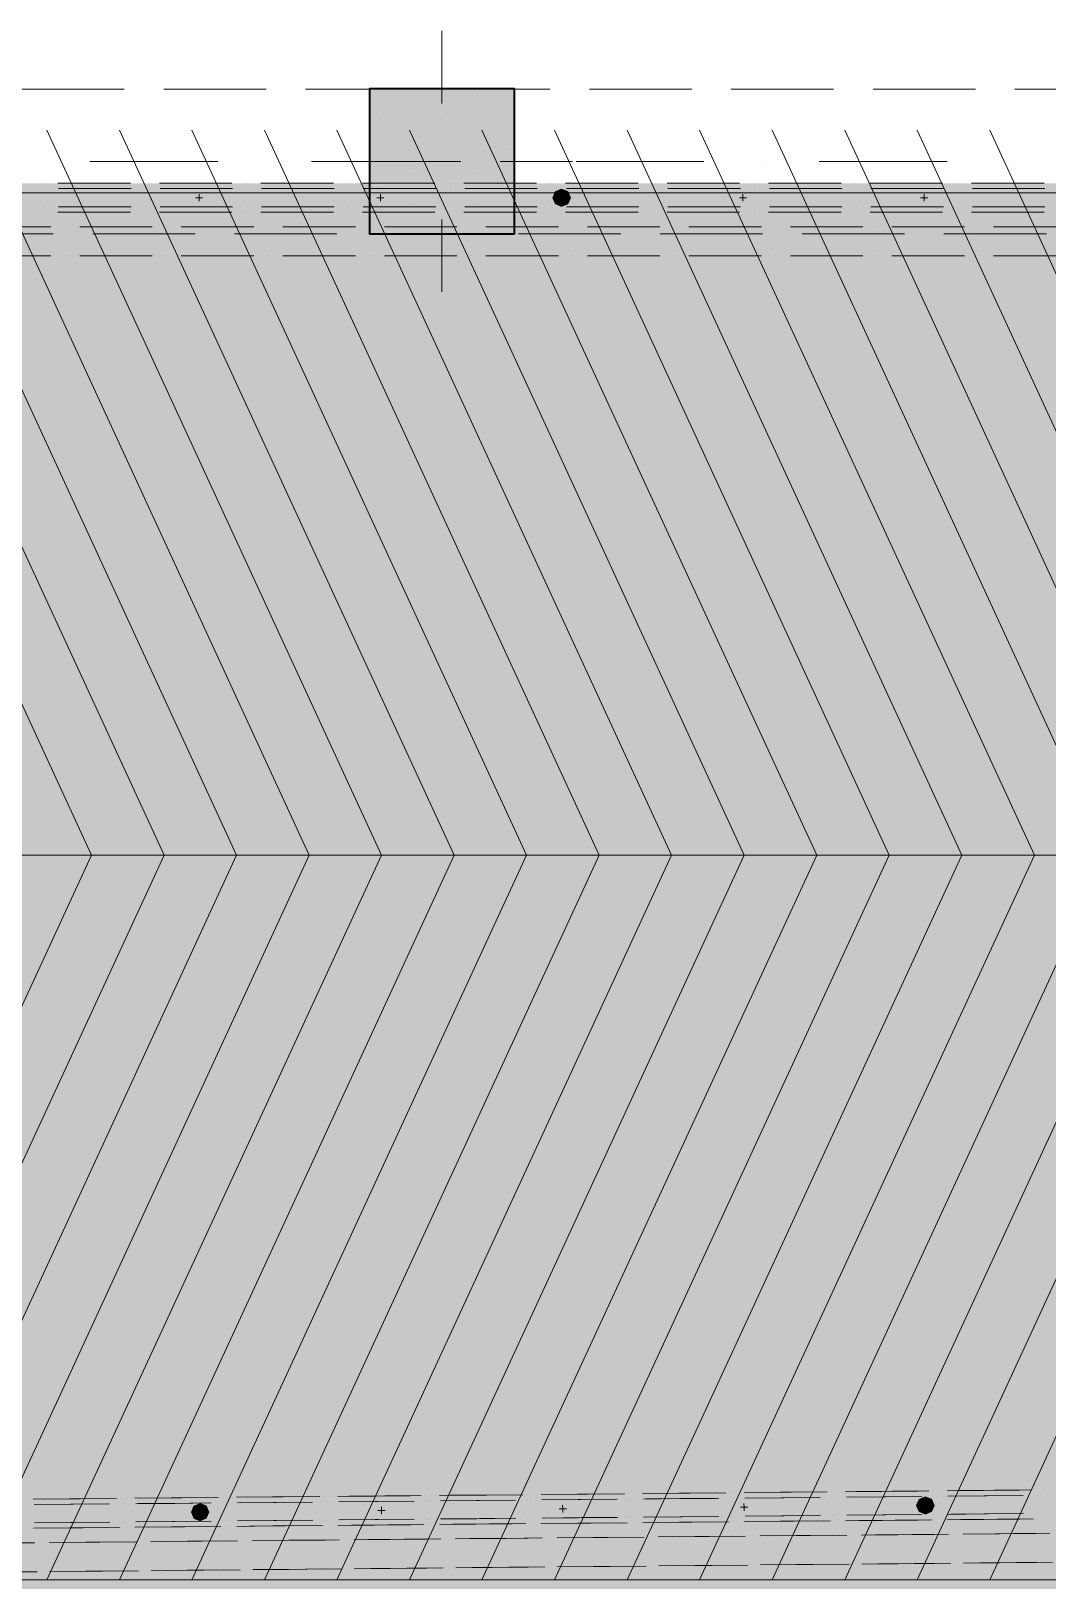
# Model space of a CAD drawing. Header units: inches. Extents: x 206002 to 410047, y 60394 to 83306.
# Drawn here: x 372903 to 374307, y 79249 to 81392 of the extents above; entities that cross this region are included whole.
import ezdxf

# ---------------------------------------------------------------- set-up
doc = ezdxf.new("R2010")
doc.units = ezdxf.units.IN
doc.header["$MEASUREMENT"] = 0
doc.layers.add('PDF_Shell - Roof', color=7, linetype='Continuous')
doc.layers.add('PDF_Structural - Bearing', color=7, linetype='Continuous')

msp = doc.modelspace()

# ---------------------------------------------------------------- hatches: boundary and pattern name
at = {"layer": 'PDF_Structural - Bearing', "true_color": 0xffffff, "transparency": 33554559}
for points in [[(376367.9, 81181), (365681.6, 81181), (365665.4, 81181), (365639, 81181), (365628.5, 81179.6), (365625, 81178.1), (365641.1, 81140.8), (365641.7, 81140.9), (365665.4, 81140.9), (365681.6, 81140.9), (376367.9, 81140.9)], [(376367.9, 81173.5), (365683.7, 81173.5), (365667.1, 81173.5), (365663.7, 81173.5), (365639.5, 81173.5), (365630.5, 81172.3), (365628.9, 81171.6), (365638.9, 81148.1), (365641.2, 81148.4), (365663.7, 81148.4), (365667.1, 81148.4), (365683.7, 81148.4), (376367.9, 81148.4)], [(373636.3, 81148.9), (373644.9, 81152.5), (373648.4, 81161), (373644.9, 81169.5), (373636.3, 81173), (373627.8, 81169.5), (373624.3, 81161), (373627.8, 81152.5)], [(376367.9, 81120.9), (365742.1, 81120.8), (365725.6, 81120.8), (365699, 81120.8), (365688.3, 81119.3), (365684.4, 81117.5), (365701.1, 81080.6), (365701.9, 81080.7), (365725.6, 81080.7), (365742.1, 81080.7), (376367.9, 81080.8)], [(376549, 79400.4), (376508.9, 79400.4), (376508.9, 79394.2), (367187.2, 79308.2), (367170.9, 79308), (367144.2, 79307.8), (367133.7, 79306.3), (367130.5, 79304.8), (367146.9, 79267.6), (367147.4, 79267.7), (367171.2, 79267.9), (367187.6, 79268.1), (376516.1, 79354.2), (376529.2, 79354.3), (376549, 79354.5)], [(376516.1, 79398.2), (376515.9, 79396.5), (376514.6, 79393.4), (376512.5, 79390.6), (376509.8, 79388.5), (376506.7, 79387.2), (376502.6, 79386.6), (376486.8, 79386.5), (367189.7, 79300.7), (367172.8, 79300.5), (367169.1, 79300.5), (367144.8, 79300.3), (367137.6, 79299.2), (367141.3, 79274), (367142.8, 79274.6), (367146.8, 79275.2), (367169.3, 79275.4), (367173.1, 79275.5), (367189.9, 79275.6), (376487, 79361.4), (376503.7, 79361.6), (376504.5, 79361.6), (376513.5, 79362.9), (376522.6, 79366.7), (376530.5, 79372.9), (376536.6, 79380.8), (376539.7, 79388.4)], [(376479.1, 79393.9), (367187.2, 79308.2), (367170.9, 79308), (367144.2, 79307.8), (367133.7, 79306.3), (367130.5, 79304.8), (367146.9, 79267.6), (367147.4, 79267.7), (367171.2, 79267.9), (367187.6, 79268.1), (376479.5, 79353.8)], [(376479.2, 79386.4), (367189.7, 79300.7), (367172.8, 79300.5), (367169.1, 79300.5), (367144.8, 79300.3), (367137.6, 79299.2), (367141.3, 79274), (367142.8, 79274.6), (367146.8, 79275.2), (367169.3, 79275.4), (367173.1, 79275.5), (367189.9, 79275.6), (376479.4, 79361.4)], [(373136.6, 79331), (373145.1, 79334.6), (373148.6, 79343.1), (373144.9, 79351.6), (373136.4, 79355.1), (373127.9, 79351.5), (373124.5, 79342.9), (373128.1, 79334.4)], [(373136.6, 79331), (373145.1, 79334.6), (373148.6, 79343.1), (373144.9, 79351.6), (373136.4, 79355.1), (373127.9, 79351.5), (373124.5, 79342.9), (373128.1, 79334.4)], [(374139.3, 79340.3), (374147.7, 79343.9), (374151.2, 79352.4), (374147.6, 79360.9), (374139, 79364.3), (374130.5, 79360.7), (374127.1, 79352.2), (374130.6, 79343.7)], [(374139.3, 79340.3), (374147.7, 79343.9), (374151.2, 79352.4), (374147.6, 79360.9), (374139, 79364.3), (374130.5, 79360.7), (374127.1, 79352.2), (374130.6, 79343.7)], [(376609.2, 79342), (376569.1, 79342), (376569.1, 79334.6), (367180.9, 79248), (367181.2, 79207.9), (376575.7, 79294.6), (376589.3, 79294.7), (376609.2, 79294.9)]]:
    msp.add_hatch(color=7, dxfattribs=at).paths.add_polyline_path(points)

# ---------------------------------------------------------------- linework, layer by layer
at = {"layer": 'PDF_Shell - Roof', "lineweight": 13}
msp.add_lwpolyline([(369709.9, 81167.7), (369744.7, 81167.7), (376478.8, 81167.7), (376478.8, 79162.5), (369744.7, 79162.5), (369709.9, 79162.5)], dxfattribs=at)
at = {"layer": 'PDF_Shell - Roof', "color": 7, "lineweight": 0, "true_color": 0xffffff, "transparency": 33554559}
msp.add_solid([(369744.7, 79162.5), (369744.7, 81167.7), (376478.8, 79162.5), (376478.8, 81167.7)], dxfattribs=at)
at = {"layer": 'PDF_Structural - Bearing', "lineweight": 0}
for points in [[(373470.9, 81291.3), (373470.9, 81391.6)], [(373390.7, 81211.1), (373290.4, 81211.1)], [(373470.9, 81211.1), (373470.9, 81211.1)], [(373551.1, 81211.1), (373651.4, 81211.1)], [(373470.9, 81130.9), (373470.9, 81030.6)]]:
    msp.add_lwpolyline(points, dxfattribs=at)
at = {"layer": 'PDF_Structural - Bearing', "lineweight": 18}
for points in [[(372890.1, 81311.3), (373031.5, 81311.3)], [(373086.2, 81311.3), (373227.7, 81311.3)], [(373282.3, 81311.3), (373423.8, 81311.3)], [(373478.4, 81311.3), (373620, 81311.3)], [(373674.6, 81311.3), (373816.1, 81311.3)], [(373870.8, 81311.3), (374012.2, 81311.3)], [(374066.9, 81311.3), (374208.3, 81311.3)], [(374263, 81311.3), (374404.5, 81311.3)], [(372792, 81110.8), (372933.5, 81110.8)], [(372988.1, 81110.8), (373129.6, 81110.8)], [(373184.2, 81110.8), (373325.7, 81110.8)], [(373380.4, 81110.8), (373521.8, 81110.8)], [(373576.5, 81110.8), (373718.1, 81110.8)], [(373772.7, 81110.8), (373914.2, 81110.8)], [(373968.8, 81110.8), (374110.3, 81110.8)], [(374164.9, 81110.8), (374306.4, 81110.8)]]:
    msp.add_lwpolyline(points, dxfattribs=at)
at = {"layer": 'PDF_Structural - Bearing', "lineweight": 35}
msp.add_lwpolyline([(373571.2, 81110.8), (373571.2, 81311.4), (373370.6, 81311.4), (373370.6, 81110.8)], close=True, dxfattribs=at)
at = {"layer": 'PDF_Structural - Bearing', "lineweight": 15}
for points in [[(373433.4, 81302.3), (373433.4, 81302.3)], [(373520.2, 81302.3), (373520.2, 81302.3)], [(373390, 81277.2), (373390, 81277.2)], [(373476.8, 81277.2), (373476.8, 81277.2)], [(373563.6, 81277.2), (373563.6, 81277.2)], [(373433.4, 81252.1), (373433.4, 81252.1)], [(373520.2, 81252.1), (373520.2, 81252.1)], [(373390, 81227.1), (373390, 81227.1)], [(373476.8, 81227.1), (373476.8, 81227.1)], [(373563.6, 81227.1), (373563.6, 81227.1)], [(373433.4, 81202), (373433.4, 81202)], [(373520.2, 81202), (373520.2, 81202)], [(373390, 81176.9), (373390, 81176.9)], [(373476.8, 81176.9), (373476.8, 81176.9)], [(373563.6, 81176.9), (373563.6, 81176.9)], [(373433.4, 81151.9), (373433.4, 81151.9)], [(373520.2, 81151.9), (373520.2, 81151.9)], [(373390, 81126.8), (373390, 81126.8)], [(373476.8, 81126.8), (373476.8, 81126.8)], [(373563.6, 81126.8), (373563.6, 81126.8)]]:
    msp.add_lwpolyline(points, dxfattribs=at)
at = {"layer": 'PDF_Structural - Bearing', "lineweight": 18}
for points in [[(372986.3, 80251.8), (372523.6, 81254.4), (372986.3, 80251.8), (372523.6, 79249.2)], [(373086.6, 80251.8), (372623.9, 81254.4), (373086.6, 80251.8), (372623.9, 79249.2)], [(373186.9, 80251.8), (372724.1, 81254.4), (373186.9, 80251.8), (372724.1, 79249.2)], [(373287.1, 80251.8), (372824.4, 81254.4), (373287.1, 80251.8), (372824.4, 79249.2)], [(373387.4, 80251.8), (372924.7, 81254.4), (373387.4, 80251.8), (372924.7, 79249.2)], [(373487.6, 80251.8), (373024.9, 81254.4), (373487.6, 80251.8), (373024.9, 79249.2)], [(373587.9, 80251.8), (373125.2, 81254.4), (373587.9, 80251.8), (373125.2, 79249.2)], [(373688.2, 80251.8), (373225.5, 81254.4), (373688.2, 80251.8), (373225.5, 79249.2)], [(373788.4, 80251.8), (373325.7, 81254.4), (373788.4, 80251.8), (373325.7, 79249.2)], [(373888.7, 80251.8), (373426, 81254.4), (373888.7, 80251.8), (373426, 79249.2)], [(373989, 80251.8), (373526.2, 81254.4), (373989, 80251.8), (373526.2, 79249.2)], [(374089.2, 80251.8), (373626.5, 81254.4), (374089.2, 80251.8), (373626.5, 79249.2)], [(374189.5, 80251.8), (373726.8, 81254.4), (374189.5, 80251.8), (373726.8, 79249.2)], [(374289.8, 80251.8), (373827, 81254.4), (374289.8, 80251.8), (373827, 79249.2)], [(374390, 80251.8), (373927.3, 81254.4), (374390, 80251.8), (373927.3, 79249.2)], [(374490.3, 80251.8), (374027.6, 81254.4), (374490.3, 80251.8), (374027.6, 79249.2)], [(374590.5, 80251.8), (374127.8, 81254.4), (374590.5, 80251.8), (374127.8, 79249.2)], [(374690.8, 80251.8), (374228.1, 81254.4), (374690.8, 80251.8), (374228.1, 79249.2)]]:
    msp.add_lwpolyline(points, close=True, dxfattribs=at)
at = {"layer": 'PDF_Structural - Bearing', "lineweight": 20}
for points in [[(372913.4, 81211), (372913.4, 81211)], [(372984.2, 81211), (373161, 81211)], [(373249.4, 81211), (373249.4, 81211)], [(373320.2, 81211), (373497.1, 81211)], [(373585.5, 81211), (373585.5, 81211)], [(373656.2, 81211), (373833.1, 81211)], [(373921.5, 81211), (373921.5, 81211)], [(373992.3, 81211), (374169.1, 81211)], [(374257.6, 81211), (374257.6, 81211)]]:
    msp.add_lwpolyline(points, dxfattribs=at)
at = {"layer": 'PDF_Structural - Bearing', "lineweight": 13}
for points in [[(372919.7, 81181), (372919.7, 81181)], [(373040.1, 81181), (372989.9, 81181), (372939.8, 81181)], [(373060.1, 81181), (373060.1, 81181)], [(373180.4, 81181), (373130.3, 81181), (373080.2, 81181)], [(373200.5, 81181), (373200.5, 81181)], [(373320.8, 81181), (373270.7, 81181), (373220.5, 81181)], [(373340.9, 81181), (373340.9, 81181)], [(373461.2, 81181), (373411, 81181), (373360.9, 81181)], [(373481.2, 81181), (373481.2, 81181)], [(373601.5, 81181), (373551.4, 81181), (373501.3, 81181)], [(373621.6, 81181), (373621.6, 81181)], [(373741.9, 81181), (373691.8, 81181), (373641.6, 81181)], [(373762, 81181), (373762, 81181)], [(373882.3, 81181), (373832.2, 81181), (373782, 81181)], [(373902.3, 81181), (373902.3, 81181)], [(374022.7, 81181), (373972.5, 81181), (373922.4, 81181)], [(374042.7, 81181), (374042.7, 81181)], [(374163, 81181), (374112.9, 81181), (374062.8, 81181)], [(374183.1, 81181), (374183.1, 81181)], [(374303.4, 81181), (374253.3, 81181), (374203.1, 81181)], [(372920.9, 81173.5), (372920.9, 81173.5)], [(373041.2, 81173.5), (372991, 81173.5), (372940.9, 81173.5)], [(373061.2, 81173.5), (373061.2, 81173.5)], [(373181.5, 81173.5), (373131.4, 81173.5), (373081.3, 81173.5)], [(373140, 81161), (373135, 81161), (373130, 81161)], [(373135, 81166), (373135, 81161), (373135, 81156)], [(373201.6, 81173.5), (373201.6, 81173.5)], [(373321.9, 81173.5), (373271.8, 81173.5), (373221.6, 81173.5)], [(373342, 81173.5), (373342, 81173.5)], [(373462.3, 81173.5), (373412.1, 81173.5), (373362, 81173.5)], [(373390.7, 81161), (373385.7, 81161), (373380.7, 81161)], [(373385.7, 81166), (373385.7, 81161), (373385.7, 81156)], [(373482.3, 81173.5), (373482.3, 81173.5)], [(373602.6, 81173.5), (373552.5, 81173.5), (373502.4, 81173.5)], [(373622.7, 81173.5), (373622.7, 81173.5)], [(373743, 81173.5), (373692.9, 81173.5), (373642.8, 81173.5)], [(373763.1, 81173.5), (373763.1, 81173.5)], [(373883.4, 81173.5), (373833.3, 81173.5), (373783.1, 81173.5)], [(373892, 81161), (373887, 81161), (373882, 81161)], [(373887, 81166), (373887, 81161), (373887, 81156)], [(373903.4, 81173.5), (373903.4, 81173.5)], [(374023.8, 81173.5), (373973.6, 81173.5), (373923.5, 81173.5)], [(374043.8, 81173.5), (374043.8, 81173.5)], [(374164.1, 81173.5), (374114, 81173.5), (374063.9, 81173.5)], [(374142.7, 81161), (374137.7, 81161), (374132.6, 81161)], [(374137.7, 81166), (374137.7, 81161), (374137.7, 81156)], [(374184.2, 81173.5), (374184.2, 81173.5)], [(374304.5, 81173.5), (374254.4, 81173.5), (374204.2, 81173.5)], [(372919.7, 81140.9), (372919.7, 81140.9)], [(372920.9, 81148.4), (372920.9, 81148.4)], [(372939.8, 81140.9), (372989.9, 81140.9), (373040.1, 81140.9)], [(372940.9, 81148.4), (372991, 81148.4), (373041.2, 81148.4)], [(373060.1, 81140.9), (373060.1, 81140.9)], [(373061.2, 81148.4), (373061.2, 81148.4)], [(373080.2, 81140.9), (373130.3, 81140.9), (373180.4, 81140.9)], [(373081.3, 81148.4), (373131.4, 81148.4), (373181.5, 81148.4)], [(373200.5, 81140.9), (373200.5, 81140.9)], [(373201.6, 81148.4), (373201.6, 81148.4)], [(373220.5, 81140.9), (373270.7, 81140.9), (373320.8, 81140.9)], [(373221.6, 81148.4), (373271.8, 81148.4), (373321.9, 81148.4)], [(373340.9, 81140.9), (373340.9, 81140.9)], [(373342, 81148.4), (373342, 81148.4)], [(373360.9, 81140.9), (373411, 81140.9), (373461.2, 81140.9)], [(373362, 81148.4), (373412.1, 81148.4), (373462.3, 81148.4)], [(373481.2, 81140.9), (373481.2, 81140.9)], [(373482.3, 81148.4), (373482.3, 81148.4)], [(373501.3, 81140.9), (373551.4, 81140.9), (373601.5, 81140.9)], [(373502.4, 81148.4), (373552.5, 81148.4), (373602.6, 81148.4)], [(373621.6, 81140.9), (373621.6, 81140.9)], [(373622.7, 81148.4), (373622.7, 81148.4)], [(373641.6, 81140.9), (373691.8, 81140.9), (373741.9, 81140.9)], [(373642.8, 81148.4), (373692.9, 81148.4), (373743, 81148.4)], [(373762, 81140.9), (373762, 81140.9)], [(373763.1, 81148.4), (373763.1, 81148.4)], [(373782, 81140.9), (373832.2, 81140.9), (373882.3, 81140.9)], [(373783.1, 81148.4), (373833.3, 81148.4), (373883.4, 81148.4)], [(373902.3, 81140.9), (373902.3, 81140.9)], [(373903.4, 81148.4), (373903.4, 81148.4)], [(373922.4, 81140.9), (373972.5, 81140.9), (374022.7, 81140.9)], [(373923.5, 81148.4), (373973.6, 81148.4), (374023.8, 81148.4)], [(374042.7, 81140.9), (374042.7, 81140.9)], [(374043.8, 81148.4), (374043.8, 81148.4)], [(374062.8, 81140.9), (374112.9, 81140.9), (374163, 81140.9)], [(374063.9, 81148.4), (374114, 81148.4), (374164.1, 81148.4)], [(374183.1, 81140.9), (374183.1, 81140.9)], [(374184.2, 81148.4), (374184.2, 81148.4)], [(374203.1, 81140.9), (374253.3, 81140.9), (374303.4, 81140.9)], [(374204.2, 81148.4), (374254.4, 81148.4), (374304.5, 81148.4)], [(372930, 81120.9), (372879.8, 81120.9), (372829.7, 81120.9)], [(372950, 81120.9), (372950, 81120.9)], [(373070.3, 81120.9), (373020.2, 81120.9), (372970.1, 81120.9)], [(373090.4, 81120.9), (373090.4, 81120.9)], [(373210.7, 81120.9), (373160.6, 81120.9), (373110.4, 81120.9)], [(373230.8, 81120.9), (373230.8, 81120.9)], [(373351.1, 81120.9), (373301, 81120.9), (373250.8, 81120.9)], [(373371.1, 81120.9), (373371.1, 81120.9)], [(373491.5, 81120.9), (373441.3, 81120.9), (373391.2, 81120.9)], [(373511.5, 81120.9), (373511.5, 81120.9)], [(373631.8, 81120.9), (373581.7, 81120.9), (373531.6, 81120.9)], [(373651.9, 81120.9), (373651.9, 81120.9)], [(373772.2, 81120.9), (373722.1, 81120.9), (373671.9, 81120.9)], [(373792.2, 81120.9), (373792.2, 81120.9)], [(373912.6, 81120.9), (373862.4, 81120.9), (373812.3, 81120.9)], [(373932.6, 81120.9), (373932.6, 81120.9)], [(374052.9, 81120.9), (374002.8, 81120.9), (373952.7, 81120.9)], [(374073, 81120.9), (374073, 81120.9)], [(374193.3, 81120.9), (374143.2, 81120.9), (374093, 81120.9)], [(374213.4, 81120.9), (374213.4, 81120.9)], [(374333.7, 81120.9), (374283.5, 81120.9), (374233.4, 81120.9)], [(372829.7, 81080.8), (372879.8, 81080.8), (372930, 81080.8)], [(372950, 81080.8), (372950, 81080.8)], [(372970.1, 81080.8), (373020.2, 81080.8), (373070.3, 81080.8)], [(373090.4, 81080.8), (373090.4, 81080.8)], [(373110.4, 81080.8), (373160.6, 81080.8), (373210.7, 81080.8)], [(373230.8, 81080.8), (373230.8, 81080.8)], [(373250.8, 81080.8), (373301, 81080.8), (373351.1, 81080.8)], [(373371.1, 81080.8), (373371.1, 81080.8)], [(373391.2, 81080.8), (373441.3, 81080.8), (373491.5, 81080.8)], [(373511.5, 81080.8), (373511.5, 81080.8)], [(373531.6, 81080.8), (373581.7, 81080.8), (373631.8, 81080.8)], [(373651.9, 81080.8), (373651.9, 81080.8)], [(373671.9, 81080.8), (373722.1, 81080.8), (373772.2, 81080.8)], [(373792.2, 81080.8), (373792.2, 81080.8)], [(373812.3, 81080.8), (373862.4, 81080.8), (373912.6, 81080.8)], [(373932.6, 81080.8), (373932.6, 81080.8)], [(373952.7, 81080.8), (374002.8, 81080.8), (374052.9, 81080.8)], [(374073, 81080.8), (374073, 81080.8)], [(374093, 81080.8), (374143.2, 81080.8), (374193.3, 81080.8)], [(374213.4, 81080.8), (374213.4, 81080.8)], [(374233.4, 81080.8), (374283.5, 81080.8), (374333.7, 81080.8)], [(376478.8, 80652.9), (376478.8, 79249.2), (367070.9, 79249.2), (376478.8, 79249.2), (376478.8, 77845.5)], [(373006.2, 79361.9), (372956, 79361.4), (372905.9, 79361)], [(373021.1, 79362), (372971, 79361.6), (372920.9, 79361.1)], [(373026.2, 79362.1), (373026.2, 79362.1)], [(373041.2, 79362.2), (373041.2, 79362.2)], [(373146.5, 79363.2), (373096.4, 79362.7), (373046.3, 79362.3)], [(373147.8, 79355.7), (373097.7, 79355.2), (373047.6, 79354.7)], [(373151.7, 79355.7), (373101.5, 79355.2), (373051.4, 79354.8)], [(373161.5, 79363.3), (373111.4, 79362.9), (373061.2, 79362.4)], [(373166.6, 79363.4), (373166.6, 79363.4)], [(373167.9, 79355.9), (373167.9, 79355.9)], [(373171.7, 79355.9), (373171.7, 79355.9)], [(373181.5, 79363.5), (373181.5, 79363.5)], [(373286.9, 79364.5), (373236.8, 79364), (373186.7, 79363.6)], [(373288.2, 79357), (373238.1, 79356.5), (373188, 79356)], [(373292, 79357), (373241.9, 79356.5), (373191.8, 79356.1)], [(373301.9, 79364.6), (373251.7, 79364.2), (373201.6, 79363.7)], [(373307, 79364.7), (373307, 79364.7)], [(373308.3, 79357.2), (373308.3, 79357.2)], [(373312.1, 79357.2), (373312.1, 79357.2)], [(373321.9, 79364.8), (373321.9, 79364.8)], [(373427.3, 79365.8), (373377.2, 79365.3), (373327, 79364.8)], [(373428.6, 79358.3), (373378.5, 79357.8), (373328.3, 79357.3)], [(373432.4, 79358.3), (373382.3, 79357.8), (373332.1, 79357.4)], [(373442.2, 79365.9), (373392.1, 79365.4), (373342, 79365)], [(373447.3, 79366), (373447.3, 79366)], [(373448.6, 79358.4), (373448.6, 79358.4)], [(373452.5, 79358.5), (373452.5, 79358.5)], [(373462.3, 79366.1), (373462.3, 79366.1)], [(373567.7, 79367.1), (373517.5, 79366.6), (373467.4, 79366.1)], [(373569, 79359.6), (373518.8, 79359.1), (373468.7, 79358.6)], [(373572.7, 79359.6), (373522.5, 79359.1), (373472.4, 79358.7)], [(373582.6, 79367.2), (373532.5, 79366.7), (373482.3, 79366.3)], [(373587.7, 79367.3), (373587.7, 79367.3)], [(373589, 79359.7), (373589, 79359.7)], [(373592.7, 79359.8), (373592.7, 79359.8)], [(373602.6, 79367.4), (373602.6, 79367.4)], [(373708, 79368.4), (373657.9, 79367.9), (373607.8, 79367.4)], [(373709.3, 79360.9), (373659.2, 79360.4), (373609.1, 79359.9)], [(373713, 79360.9), (373662.9, 79360.4), (373612.8, 79360)], [(373723, 79368.5), (373672.8, 79368), (373622.7, 79367.6)], [(373728.1, 79368.5), (373728.1, 79368.5)], [(373729.3, 79361), (373729.3, 79361)], [(373733.1, 79361.1), (373733.1, 79361.1)], [(373743, 79368.7), (373743, 79368.7)], [(373848.4, 79369.7), (373798.3, 79369.2), (373748.1, 79368.7)], [(373849.6, 79362.1), (373799.5, 79361.7), (373749.3, 79361.2)], [(373853.4, 79362.2), (373803.3, 79361.7), (373753.1, 79361.3)], [(373863.3, 79369.8), (373813.2, 79369.3), (373763.1, 79368.9)], [(373868.4, 79369.8), (373868.4, 79369.8)], [(373869.7, 79362.3), (373869.7, 79362.3)], [(373873.5, 79362.4), (373873.5, 79362.4)], [(373883.3, 79370), (373883.3, 79370)], [(373988.8, 79371), (373938.6, 79370.5), (373888.5, 79370)], [(373990, 79363.4), (373939.8, 79363), (373889.7, 79362.5)], [(373993.8, 79363.5), (373943.6, 79363), (373893.5, 79362.5)], [(374003.6, 79371.1), (373953.5, 79370.6), (373903.3, 79370.2)], [(374008.8, 79371.1), (374008.8, 79371.1)], [(374010, 79363.6), (374010, 79363.6)], [(374013.8, 79363.7), (374013.8, 79363.7)], [(374023.7, 79371.3), (374023.7, 79371.3)], [(374129.1, 79372.2), (374079, 79371.8), (374028.9, 79371.3)], [(374130.3, 79364.7), (374080.2, 79364.3), (374030.1, 79363.8)], [(374134.1, 79364.8), (374084, 79364.3), (374033.9, 79363.9)], [(374144, 79372.4), (374093.8, 79371.9), (374043.7, 79371.5)], [(374149.2, 79372.4), (374149.2, 79372.4)], [(374150.4, 79364.9), (374150.4, 79364.9)], [(374154.2, 79365), (374154.2, 79365)], [(374164, 79372.6), (374164, 79372.6)], [(374269.5, 79373.5), (374219.4, 79373.1), (374169.2, 79372.6)], [(374270.7, 79366), (374220.6, 79365.6), (374170.4, 79365.1)], [(374274.5, 79366.1), (374224.4, 79365.6), (374174.3, 79365.1)], [(374284.3, 79373.7), (374234.2, 79373.2), (374184.1, 79372.8)], [(374289.6, 79373.7), (374289.6, 79373.7)], [(374290.8, 79366.2), (374290.8, 79366.2)], [(374294.6, 79366.3), (374294.6, 79366.3)], [(374304.4, 79373.9), (374304.4, 79373.9)], [(373007.5, 79354.4), (372957.3, 79353.9), (372907.2, 79353.5)], [(373011.3, 79354.4), (372961.2, 79353.9), (372911, 79353.5)], [(373027.5, 79354.6), (373027.5, 79354.6)], [(373031.3, 79354.6), (373031.3, 79354.6)], [(373124.5, 79342.9), (373124.5, 79342.9)], [(373124.5, 79342.9), (373124.5, 79342.9)], [(373148.6, 79343.1), (373148.6, 79343.1)], [(373148.6, 79343.1), (373148.6, 79343.1)], [(373468.9, 79333.6), (373519, 79334), (373569.2, 79334.5)], [(373472.7, 79333.6), (373522.8, 79334.1), (373573, 79334.5)], [(373589.2, 79334.7), (373589.2, 79334.7)], [(373593, 79334.7), (373593, 79334.7)], [(373609.3, 79334.9), (373659.4, 79335.3), (373709.5, 79335.8)], [(373613.1, 79334.9), (373663.2, 79335.4), (373713.3, 79335.8)], [(373729.6, 79336), (373729.6, 79336)], [(373733.4, 79336), (373733.4, 79336)], [(373749.6, 79336.2), (373799.8, 79336.6), (373849.9, 79337.1)], [(373753.4, 79336.2), (373803.6, 79336.7), (373853.7, 79337.1)], [(373870, 79337.3), (373870, 79337.3)], [(373873.8, 79337.3), (373873.8, 79337.3)], [(373890, 79337.5), (373940.1, 79337.9), (373990.3, 79338.4)], [(373893.8, 79337.5), (373943.9, 79338), (373994.1, 79338.4)], [(374010.3, 79338.6), (374010.3, 79338.6)], [(374014.1, 79338.6), (374014.1, 79338.6)], [(374030.4, 79338.7), (374080.5, 79339.2), (374130.6, 79339.7)], [(374034.2, 79338.8), (374084.3, 79339.2), (374134.4, 79339.7)], [(374127.1, 79352.2), (374127.1, 79352.2)], [(374127.1, 79352.2), (374127.1, 79352.2)], [(374150.7, 79339.9), (374150.7, 79339.9)], [(374151.2, 79352.4), (374151.2, 79352.4)], [(374151.2, 79352.4), (374151.2, 79352.4)], [(374154.5, 79339.9), (374154.5, 79339.9)], [(374170.7, 79340), (374220.9, 79340.5), (374271, 79341)], [(374174.6, 79340.1), (374224.6, 79340.5), (374274.7, 79341)], [(374291.1, 79341.2), (374291.1, 79341.2)], [(374294.8, 79341.2), (374294.8, 79341.2)], [(372904.6, 79320.8), (372904.6, 79320.8)], [(372906.3, 79320.9), (372956.4, 79321.3), (373006.6, 79321.8)], [(372907.4, 79328.4), (372957.5, 79328.8), (373007.7, 79329.3)], [(372911.2, 79328.4), (372961.4, 79328.9), (373011.5, 79329.3)], [(372924.7, 79321), (372974.8, 79321.5), (373024.9, 79322)], [(373026.6, 79322), (373026.6, 79322)], [(373027.7, 79329.5), (373027.7, 79329.5)], [(373031.5, 79329.5), (373031.5, 79329.5)], [(373045, 79322.1), (373045, 79322.1)], [(373046.7, 79322.2), (373096.8, 79322.6), (373146.9, 79323.1)], [(373047.8, 79329.7), (373097.9, 79330.1), (373148, 79330.6)], [(373051.6, 79329.7), (373101.7, 79330.2), (373151.9, 79330.6)], [(373065, 79322.3), (373115.2, 79322.8), (373165.3, 79323.2)], [(373167, 79323.3), (373167, 79323.3)], [(373168.1, 79330.8), (373168.1, 79330.8)], [(373171.9, 79330.8), (373171.9, 79330.8)], [(373185.3, 79323.4), (373185.3, 79323.4)], [(373187.1, 79323.4), (373237.2, 79323.9), (373287.3, 79324.4)], [(373188.2, 79331), (373238.3, 79331.4), (373288.4, 79331.9)], [(373192, 79331), (373242.1, 79331.5), (373292.2, 79331.9)], [(373205.4, 79323.6), (373255.5, 79324.1), (373305.7, 79324.5)], [(373307.4, 79324.6), (373307.4, 79324.6)], [(373308.5, 79332.1), (373308.5, 79332.1)], [(373312.3, 79332.1), (373312.3, 79332.1)], [(373325.7, 79324.7), (373325.7, 79324.7)], [(373327.4, 79324.7), (373377.6, 79325.2), (373427.7, 79325.7)], [(373328.5, 79332.3), (373378.7, 79332.7), (373428.8, 79333.2)], [(373332.3, 79332.3), (373382.5, 79332.8), (373432.6, 79333.2)], [(373345.8, 79324.9), (373395.9, 79325.4), (373446, 79325.8)], [(373447.7, 79325.9), (373447.7, 79325.9)], [(373448.8, 79333.4), (373448.8, 79333.4)], [(373452.7, 79333.4), (373452.7, 79333.4)], [(373466.1, 79326), (373466.1, 79326)], [(373467.8, 79326), (373517.9, 79326.5), (373568.1, 79327)], [(373486.1, 79326.2), (373536.2, 79326.7), (373586.3, 79327.1)], [(373588.1, 79327.1), (373588.1, 79327.1)], [(373606.4, 79327.3), (373606.4, 79327.3)], [(373608.2, 79327.3), (373658.3, 79327.8), (373708.4, 79328.3)], [(373626.4, 79327.5), (373676.5, 79328), (373726.7, 79328.4)], [(373728.5, 79328.4), (373728.5, 79328.4)], [(373746.7, 79328.6), (373746.7, 79328.6)], [(373748.5, 79328.6), (373798.7, 79329.1), (373848.8, 79329.6)], [(373766.8, 79328.8), (373816.9, 79329.3), (373867, 79329.7)], [(373868.8, 79329.7), (373868.8, 79329.7)], [(373887.1, 79329.9), (373887.1, 79329.9)], [(373888.9, 79329.9), (373939, 79330.4), (373989.2, 79330.8)], [(373907.1, 79330.1), (373957.3, 79330.6), (374007.4, 79331)], [(374009.2, 79331), (374009.2, 79331)], [(374027.5, 79331.2), (374027.5, 79331.2)], [(374029.3, 79331.2), (374079.3, 79331.7), (374129.4, 79332.1)], [(374047.5, 79331.4), (374097.6, 79331.8), (374147.8, 79332.3)], [(374151.3, 79312.3), (374101.2, 79311.8), (374051, 79311.4)], [(374170.9, 79312.5), (374120.8, 79312), (374070.7, 79311.5)], [(374149.5, 79332.3), (374149.5, 79332.3)], [(374167.8, 79332.5), (374167.8, 79332.5)], [(374169.5, 79332.5), (374219.7, 79333), (374269.8, 79333.4)], [(374171.3, 79312.5), (374171.3, 79312.5)], [(374187.9, 79332.7), (374238, 79333.1), (374288.2, 79333.6)], [(374191, 79312.7), (374191, 79312.7)], [(374291.7, 79313.6), (374241.5, 79313.1), (374191.4, 79312.7)], [(374311.3, 79313.8), (374261.2, 79313.3), (374211, 79312.8)], [(374289.9, 79333.6), (374289.9, 79333.6)], [(372907.7, 79300.8), (372857.6, 79300.4), (372807.5, 79299.9)], [(372908.1, 79300.8), (372908.1, 79300.8)], [(372927.8, 79301), (372927.8, 79301)], [(373028.4, 79301.9), (372978.3, 79301.5), (372928.2, 79301)], [(373048.1, 79302.1), (372998, 79301.6), (372947.8, 79301.2)], [(373048.5, 79302.1), (373048.5, 79302.1)], [(373068.1, 79302.3), (373068.1, 79302.3)], [(373168.8, 79303.2), (373118.7, 79302.8), (373068.5, 79302.3)], [(373188.4, 79303.4), (373138.2, 79302.9), (373088.1, 79302.5)], [(373188.9, 79303.4), (373188.9, 79303.4)], [(373208.4, 79303.6), (373208.4, 79303.6)], [(373309.2, 79304.5), (373259, 79304.1), (373208.9, 79303.6)], [(373328.7, 79304.7), (373278.6, 79304.2), (373228.5, 79303.8)], [(373329.2, 79304.7), (373329.2, 79304.7)], [(373348.8, 79304.9), (373348.8, 79304.9)], [(373449.4, 79305.8), (373399.3, 79305.3), (373349.3, 79304.9)], [(373469.1, 79306), (373419, 79305.5), (373368.8, 79305.1)], [(373469.5, 79306), (373469.5, 79306)], [(373489.1, 79306.2), (373489.1, 79306.2)], [(373589.8, 79307.1), (373539.7, 79306.7), (373489.5, 79306.2)], [(373609.5, 79307.3), (373559.3, 79306.8), (373509.2, 79306.4)], [(373609.9, 79307.3), (373609.9, 79307.3)], [(373629.5, 79307.5), (373629.5, 79307.5)], [(373730.2, 79308.4), (373680, 79307.9), (373629.9, 79307.5)], [(373749.8, 79308.6), (373699.7, 79308.1), (373649.6, 79307.7)], [(373750.2, 79308.6), (373750.2, 79308.6)], [(373769.9, 79308.8), (373769.9, 79308.8)], [(373870.6, 79309.7), (373820.4, 79309.2), (373770.3, 79308.8)], [(373890.2, 79309.9), (373840.1, 79309.4), (373789.9, 79309)], [(373890.6, 79309.9), (373890.6, 79309.9)], [(373910.3, 79310.1), (373910.3, 79310.1)], [(374010.9, 79311), (373960.8, 79310.5), (373910.7, 79310.1)], [(374030.6, 79311.2), (373980.4, 79310.7), (373930.3, 79310.3)], [(374031, 79311.2), (374031, 79311.2)], [(374050.6, 79311.4), (374050.6, 79311.4)], [(373770.7, 79268.7), (373820.8, 79269.1), (373871, 79269.6)], [(373793.4, 79268.9), (373843.6, 79269.3), (373893.7, 79269.8)], [(373891, 79269.8), (373891, 79269.8)], [(373911.1, 79270), (373961.2, 79270.4), (374011.3, 79270.9)], [(373913.8, 79270), (373913.8, 79270)], [(373933.8, 79270.2), (373983.9, 79270.6), (374034.1, 79271.1)], [(374031.4, 79271.1), (374031.4, 79271.1)], [(374051.4, 79271.3), (374101.6, 79271.7), (374151.7, 79272.2)], [(374054.1, 79271.3), (374054.1, 79271.3)], [(374074.2, 79271.5), (374124.3, 79271.9), (374174.5, 79272.4)], [(374171.7, 79272.4), (374171.7, 79272.4)], [(374191.8, 79272.6), (374241.9, 79273), (374292.1, 79273.5)], [(374194.5, 79272.6), (374194.5, 79272.6)], [(374214.6, 79272.8), (374264.7, 79273.2), (374314.8, 79273.7)], [(372810.9, 79259.8), (372861, 79260.3), (372911.1, 79260.7)], [(372908.4, 79260.7), (372908.4, 79260.7)], [(372928.5, 79260.9), (372978.6, 79261.4), (373028.7, 79261.8)], [(372931.2, 79260.9), (372931.2, 79260.9)], [(372951.2, 79261.1), (373001.4, 79261.6), (373051.5, 79262)], [(373048.8, 79262), (373048.8, 79262)], [(373068.8, 79262.2), (373119, 79262.7), (373169.1, 79263.1)], [(373071.5, 79262.2), (373071.5, 79262.2)], [(373091.6, 79262.4), (373141.7, 79262.9), (373191.9, 79263.3)], [(373189.2, 79263.3), (373189.2, 79263.3)], [(373209.2, 79263.5), (373259.3, 79263.9), (373309.5, 79264.4)], [(373211.9, 79263.5), (373211.9, 79263.5)], [(373232, 79263.7), (373282.1, 79264.2), (373332.2, 79264.6)], [(373329.5, 79264.6), (373329.5, 79264.6)], [(373349.6, 79264.8), (373399.7, 79265.3), (373449.8, 79265.7)], [(373352.3, 79264.8), (373352.3, 79264.8)], [(373372.3, 79265), (373422.5, 79265.5), (373472.6, 79265.9)], [(373469.9, 79265.9), (373469.9, 79265.9)], [(373489.9, 79266.1), (373540.1, 79266.5), (373590.2, 79267)], [(373492.7, 79266.1), (373492.7, 79266.1)], [(373512.7, 79266.3), (373562.8, 79266.8), (373613, 79267.2)], [(373610.3, 79267.2), (373610.3, 79267.2)], [(373630.3, 79267.4), (373680.5, 79267.8), (373730.6, 79268.3)], [(373633, 79267.4), (373633, 79267.4)], [(373653.1, 79267.6), (373703.2, 79268), (373753.3, 79268.5)], [(373750.6, 79268.5), (373750.6, 79268.5)], [(373773.4, 79268.7), (373773.4, 79268.7)]]:
    msp.add_lwpolyline(points, dxfattribs=at)
for points in [[(373636.3, 81148.9), (373644.9, 81152.5), (373648.4, 81161), (373644.9, 81169.5), (373636.3, 81173), (373627.8, 81169.5), (373624.3, 81161), (373627.8, 81152.5)], [(367070.9, 80251.8), (376478.8, 80251.8)], [(373136.6, 79331), (373145.1, 79334.6), (373148.6, 79343.1), (373144.9, 79351.6), (373136.4, 79355.1), (373127.9, 79351.5), (373124.5, 79342.9), (373128.1, 79334.4)], [(373136.6, 79331), (373145.1, 79334.6), (373148.6, 79343.1), (373144.9, 79351.6), (373136.4, 79355.1), (373127.9, 79351.5), (373124.5, 79342.9), (373128.1, 79334.4)], [(374139.3, 79340.2), (374147.7, 79343.9), (374151.2, 79352.4), (374147.6, 79360.9), (374139, 79364.3), (374130.5, 79360.7), (374127.1, 79352.2), (374130.6, 79343.7)], [(374139.3, 79340.2), (374147.7, 79343.9), (374151.2, 79352.4), (374147.6, 79360.9), (374139, 79364.3), (374130.5, 79360.7), (374127.1, 79352.2), (374130.6, 79343.7)], [(373382.2, 79345.3), (373387.2, 79345.3), (373392.2, 79345.4), (373387.2, 79345.3)], [(373387.2, 79340.3), (373387.2, 79345.3), (373387.1, 79350.4), (373387.2, 79345.3)], [(373632.8, 79347.6), (373637.8, 79347.7), (373642.9, 79347.7), (373637.8, 79347.7)], [(373637.8, 79342.6), (373637.8, 79347.7), (373637.7, 79352.7), (373637.8, 79347.7)], [(373883.5, 79349.9), (373888.5, 79350), (373893.5, 79350), (373888.5, 79350)], [(373888.5, 79345), (373888.5, 79350), (373888.4, 79355), (373888.5, 79350)], [(367070.9, 79249.2), (376478.8, 79249.2)]]:
    msp.add_lwpolyline(points, close=True, dxfattribs=at)
at = {"layer": 'PDF_Structural - Bearing', "color": 7, "lineweight": 0, "true_color": 0xffffff, "transparency": 33554559}
for points in [[(373571.2, 81110.8), (373370.6, 81110.8), (373571.2, 81311.4), (373370.6, 81311.4)], [(367231.1, 79248.4), (367231.4, 79208.3), (376479.7, 79333.8), (376480, 79293.7)]]:
    msp.add_solid(points, dxfattribs=at)

doc.saveas('drawing.dxf')
